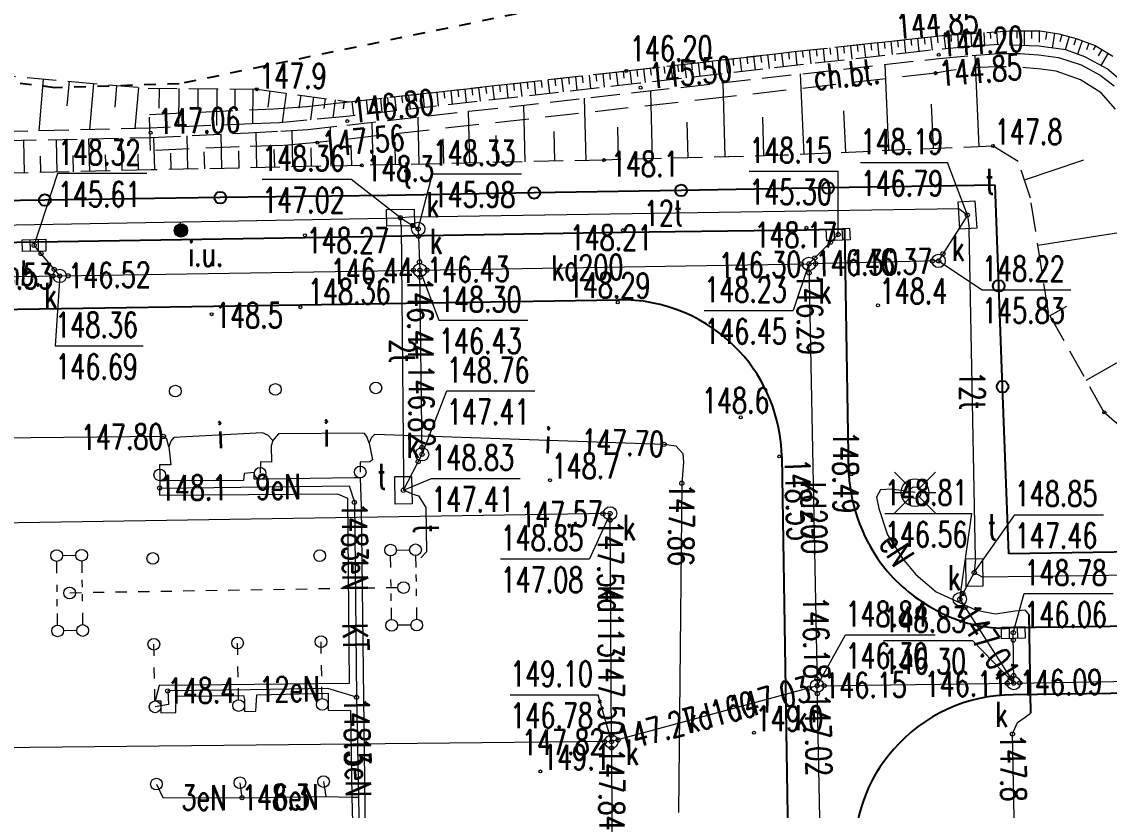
# Model space of a CAD drawing. Header units: metres. Extents: x 7583802 to 7586368, y 5958992 to 5960558.
# Drawn here: x 7585829 to 7585894.1, y 5959394.5 to 5959441.6 of the extents above; entities that cross this region are included whole.
import ezdxf
from ezdxf.enums import TextEntityAlignment as Align

# ---------------------------------------------------------------- set-up
doc = ezdxf.new("R2010")
doc.units = ezdxf.units.M
for name, pattern in [('1', [0]), ('2', [3, 2, -1]), ('3_1', [0]), ('3_BUBZ02', [2.45, 1.75, -0.7]), ('3_BUBZ02G', [2.45, 1.75, -0.7]), ('3_KTCR02', [3, 2, -1]), ('3_KTJZ01', [4, 3, -1]), ('3_KTKR01', [0]), ('4_1', [0]), ('4_SUOP03_13', [0]), ('4_SUOP05_02', [0]), ('4_SUPE_01', [0]), ('4_SUPI_01', [0]), ('4_SUPK_01', [0]), ('4_SUPT_01', [0]), ('4_SUSM03_02', [0]), ('4_SUUS22_02', [0]), ('BUF', [0]), ('GUZ', [1.4, 0.7, -0.7])]:
    doc.linetypes.add(name, pattern=pattern)
doc.layers.get('0').update_dxf_attribs({"color": 250, "linetype": 'CONTINUOUS', "lineweight": 100})
for name, color, linetype, lineweight in [('BUBZ_L_1', 7, '3_BUBZ02', 18), ('EBTPO_L_2', 7, '1', 18), ('KONTURY_L_0', 114, '2', 25), ('KTCR_E_T_1', 7, 'CONTINUOUS', 15), ('KTCR_L_1', 7, '3_KTCR02', 18), ('KTJZ_E_T_0', 7, 'CONTINUOUS', 15), ('KTJZ_L_0', 7, '3_KTJZ01', 18), ('KTKR_L_0', 7, '3_KTKR01', 25), ('KTOK_L_4', 7, 'CONTINUOUS', 25), ('RTPW_T_0', 7, 'CONTINUOUS', 15), ('RTPW_T_1', 7, 'CONTINUOUS', 15), ('SUOE_L_1', 1, '4_SUOP03_13', 25), ('SUOP_E_T_0', 7, 'CONTINUOUS', 18), ('SUOP_L_0', 7, '4_SUOP05_02', 18), ('SUPE_E_T_3', 1, 'CONTINUOUS', 15), ('SUPE_L_3', 1, '4_SUPE_01', 18), ('SUPI_E_T_0', 7, 'CONTINUOUS', 15), ('SUPI_L_0', 7, '4_SUPI_01', 18), ('SUPK_E_T_0', 34, 'CONTINUOUS', 15), ('SUPK_L_0', 34, '4_SUPK_01', 18), ('SUPT_E_T_0', 30, 'CONTINUOUS', 15), ('SUPT_L_0', 30, '4_SUPT_01', 18), ('SUSM_L_4', 7, 'CONTINUOUS', 18), ('SUSM_L_5', 7, 'CONTINUOUS', 18), ('SUSM_T_1', 7, 'CONTINUOUS', 18), ('SUSM_T_3', 7, 'CONTINUOUS', 18), ('SUTE_T_0', 1, 'CONTINUOUS', 18), ('SUTI_T_0', 7, 'CONTINUOUS', 18), ('SUTK_T_0', 34, 'CONTINUOUS', 18), ('SUTT_T_0', 30, 'CONTINUOUS', 18), ('SUUI_E_T_6', 7, 'CONTINUOUS', 15), ('SUUI_T_8', 7, 'CONTINUOUS', 18), ('SUUK_E_T_3', 7, 'CONTINUOUS', 15), ('SUUK_T_0', 7, 'CONTINUOUS', 18), ('SUUK_T_4', 7, 'CONTINUOUS', 13), ('SUUT_E_T_3', 7, 'CONTINUOUS', 15), ('SUUT_L_3', 7, '4_SUUS22_02', 13)]:
    doc.layers.add(name, color=color, linetype=linetype, lineweight=lineweight)
doc.styles.get("Standard").update_dxf_attribs({"font": 'Simplex.SHX', "width": 0.75})

# ---------------------------------------------------------------- blocks, each defined once
blk = doc.blocks.new('3_RTPW01')
at = {"linetype": 'CONTINUOUS'}
blk.add_circle((0, 0), 0.09, dxfattribs=at)
blk = doc.blocks.new('3_RTPW02')
at = {"linetype": 'CONTINUOUS'}
blk.add_circle((0, 0), 0.09, dxfattribs=at)
blk = doc.blocks.new('4_SUSM02')
at = {"linetype": 'CONTINUOUS'}
for p, q in [((-0.2482, 0.2459), (-1.2318, 1.2296)), ((0.2437, 0.2459), (1.2274, 1.2296)), ((-1.2542, 0), (-0.35, 0)), ((0.3456, 0), (1.2498, 0)), ((-0.2482, -0.2459), (-1.2318, -1.2296)), ((0.2437, -0.2459), (1.2274, -1.2296))]:
    blk.add_line(p, q, dxfattribs=at)
blk.add_circle((-0.0022, 0), 0.3478, dxfattribs=at)
blk = doc.blocks.new('4_SUSM04_01')
at = {"linetype": 'CONTINUOUS'}
blk.add_circle((0, 0), 0.35, dxfattribs=at)
blk = doc.blocks.new('4_SUPS01_03')
at = {"linetype": 'CONTINUOUS'}
blk.add_circle((0, 0), 0.125, dxfattribs=at)
blk = doc.blocks.new('4_SUPS01_10')
at = {"linetype": 'CONTINUOUS'}
blk.add_circle((0, 0), 0.125, dxfattribs=at)
blk = doc.blocks.new('4_SUPS01_05')
at = {"linetype": 'CONTINUOUS'}
blk.add_circle((0, 0), 0.125, dxfattribs=at)
blk = doc.blocks.new('4_SUPS01_07')
at = {"linetype": 'CONTINUOUS'}
blk.add_circle((0, 0), 0.125, dxfattribs=at)
blk = doc.blocks.new('4_SUUS31_01')
at = {"linetype": 'CONTINUOUS'}
for radius in [0.4, 0.36, 0.32, 0.28, 0.24, 0.2, 0.16, 0.12, 0.08, 0.04, 0.0114]:
    blk.add_circle((0, 0), radius, dxfattribs=at)
blk = doc.blocks.new('4_SUUS22_01')
at = {"linetype": 'CONTINUOUS'}
blk.add_circle((0, 0), 0.4, dxfattribs=at)
blk = doc.blocks.new('4_SUUS05')
at = {"linetype": 'CONTINUOUS'}
for p, q in [((-0.7, -0.35), (-0.7, 0.35)), ((-0.7, 0.35), (0.7, 0.35)), ((-0.245, 0.35), (-0.245, -0.35)), ((0.245, 0.35), (0.245, -0.35)), ((0.7, 0.35), (0.7, -0.35)), ((0.7, -0.35), (-0.7, -0.35))]:
    blk.add_line(p, q, dxfattribs=at)

msp = doc.modelspace()

# ---------------------------------------------------------------- linework, layer by layer
at = {"layer": 'BUBZ_L_1', "linetype": '3_BUBZ02G'}
for p, q in [((7585884.36, 5959440.83), (7585888.14, 5959441.09)), ((7585888.14, 5959441.09), (7585889.99, 5959441.1)), ((7585889.99, 5959441.1), (7585891.1, 5959440.92)), ((7585891.1, 5959440.92), (7585892.14, 5959440.63)), ((7585875.27, 5959439.85), (7585884.36, 5959440.83)), ((7585892.14, 5959440.63), (7585893.28, 5959440.21)), ((7585872.43, 5959439.53), (7585875.27, 5959439.85)), ((7585893.28, 5959440.21), (7585894.34, 5959439.58)), ((7585865.21, 5959438.69), (7585872.43, 5959439.53)), ((7585826.91, 5959438.51), (7585836.59, 5959437.66)), ((7585848.62, 5959436.85), (7585865.21, 5959438.69)), ((7585836.59, 5959437.66), (7585843.1, 5959437.6)), ((7585843.1, 5959437.6), (7585848.62, 5959436.85)), ((7585887.17, 5959434.2), (7585874.68, 5959433.65)), ((7585888.67, 5959433.28), (7585887.17, 5959434.2)), ((7585863.88, 5959433.36), (7585849.38, 5959433.04)), ((7585874.68, 5959433.65), (7585863.88, 5959433.36)), ((7585889.41, 5959431.09), (7585888.67, 5959433.28)), ((7585836.77, 5959432.77), (7585824.75, 5959432.49)), ((7585849.38, 5959433.04), (7585836.77, 5959432.77)), ((7585890.48, 5959424.24), (7585889.41, 5959431.09)), ((7585893.83, 5959418.27), (7585890.48, 5959424.24)), ((7585898.73, 5959413.99), (7585893.83, 5959418.27))]:
    msp.add_line(p, q, dxfattribs=at)
at = {"layer": 'BUBZ_L_1', "linetype": '3_1'}
for p, q in [((7585885.831, 5959440.931), (7585885.885, 5959440.151)), ((7585886.221, 5959440.958), (7585886.248, 5959440.569)), ((7585886.61, 5959440.985), (7585886.664, 5959440.208)), ((7585886.999, 5959441.011), (7585887.025, 5959440.624)), ((7585887.386, 5959441.038), (7585887.439, 5959440.265)), ((7585887.773, 5959441.065), (7585887.8, 5959440.661)), ((7585888.177, 5959441.09), (7585888.181, 5959440.242)), ((7585888.601, 5959441.092), (7585888.603, 5959440.659)), ((7585889.035, 5959441.095), (7585889.04, 5959440.207)), ((7585889.479, 5959441.097), (7585889.481, 5959440.643)), ((7585889.933, 5959441.1), (7585889.937, 5959440.421)), ((7585890.393, 5959441.035), (7585890.319, 5959440.58)), ((7585890.848, 5959440.961), (7585890.702, 5959440.062)), ((7585879.441, 5959440.3), (7585879.528, 5959439.491)), ((7585879.845, 5959440.343), (7585879.888, 5959439.94)), ((7585880.248, 5959440.387), (7585880.334, 5959439.583)), ((7585880.65, 5959440.43), (7585880.693, 5959440.029)), ((7585881.051, 5959440.473), (7585881.137, 5959439.674)), ((7585881.45, 5959440.516), (7585881.493, 5959440.118)), ((7585881.849, 5959440.559), (7585881.934, 5959439.764)), ((7585882.246, 5959440.602), (7585882.289, 5959440.206)), ((7585882.643, 5959440.645), (7585882.728, 5959439.854)), ((7585883.038, 5959440.687), (7585883.08, 5959440.293)), ((7585883.432, 5959440.73), (7585883.518, 5959439.935)), ((7585883.829, 5959440.773), (7585883.872, 5959440.372)), ((7585884.23, 5959440.816), (7585884.317, 5959440.008)), ((7585884.635, 5959440.849), (7585884.662, 5959440.446)), ((7585885.038, 5959440.877), (7585885.093, 5959440.079)), ((7585885.437, 5959440.904), (7585885.464, 5959440.51)), ((7585891.292, 5959440.866), (7585891.173, 5959440.44)), ((7585891.718, 5959440.748), (7585891.497, 5959439.953)), ((7585892.116, 5959440.637), (7585892.002, 5959440.228)), ((7585892.514, 5959440.492), (7585892.222, 5959439.7)), ((7585892.91, 5959440.346), (7585892.765, 5959439.952)), ((7585873.256, 5959439.623), (7585873.303, 5959439.207)), ((7585873.673, 5959439.67), (7585873.767, 5959438.838)), ((7585874.089, 5959439.717), (7585874.136, 5959439.301)), ((7585874.505, 5959439.764), (7585874.599, 5959438.932)), ((7585874.921, 5959439.811), (7585874.968, 5959439.395)), ((7585875.336, 5959439.857), (7585875.426, 5959439.026)), ((7585875.752, 5959439.902), (7585875.797, 5959439.488)), ((7585876.166, 5959439.947), (7585876.256, 5959439.12)), ((7585876.58, 5959439.991), (7585876.624, 5959439.579)), ((7585876.992, 5959440.036), (7585877.081, 5959439.214)), ((7585877.403, 5959440.08), (7585877.447, 5959439.67)), ((7585877.813, 5959440.124), (7585877.901, 5959439.307)), ((7585878.221, 5959440.168), (7585878.265, 5959439.761)), ((7585878.629, 5959440.212), (7585878.717, 5959439.399)), ((7585879.035, 5959440.256), (7585879.079, 5959439.851)), ((7585886.336, 5959434.163), (7585886.095, 5959439.632)), ((7585893.303, 5959440.197), (7585893.157, 5959439.951)), ((7585893.68, 5959439.972), (7585893.459, 5959439.6)), ((7585894.052, 5959439.751), (7585893.618, 5959439.02)), ((7585867.881, 5959439.001), (7585867.977, 5959438.181)), ((7585868.291, 5959439.048), (7585868.339, 5959438.638)), ((7585868.702, 5959439.096), (7585868.798, 5959438.274)), ((7585869.113, 5959439.144), (7585869.161, 5959438.732)), ((7585869.525, 5959439.192), (7585869.621, 5959438.367)), ((7585869.937, 5959439.24), (7585869.985, 5959438.827)), ((7585870.35, 5959439.288), (7585870.446, 5959438.461)), ((7585870.763, 5959439.336), (7585870.812, 5959438.922)), ((7585871.178, 5959439.384), (7585871.274, 5959438.555)), ((7585871.592, 5959439.433), (7585871.641, 5959439.017)), ((7585872.007, 5959439.481), (7585872.104, 5959438.649)), ((7585872.423, 5959439.529), (7585872.472, 5959439.113)), ((7585872.84, 5959439.576), (7585872.934, 5959438.743)), ((7585880.934, 5959433.925), (7585880.707, 5959439.081)), ((7585862.168, 5959438.353), (7585862.259, 5959437.533)), ((7585862.578, 5959438.398), (7585862.624, 5959437.989)), ((7585862.988, 5959438.444), (7585863.078, 5959437.626)), ((7585863.397, 5959438.489), (7585863.442, 5959438.08)), ((7585863.805, 5959438.534), (7585863.895, 5959437.718)), ((7585864.213, 5959438.579), (7585864.258, 5959438.172)), ((7585864.62, 5959438.625), (7585864.711, 5959437.811)), ((7585865.027, 5959438.67), (7585865.073, 5959438.263)), ((7585865.434, 5959438.716), (7585865.528, 5959437.903)), ((7585865.84, 5959438.763), (7585865.888, 5959438.356)), ((7585866.247, 5959438.811), (7585866.342, 5959437.995)), ((7585866.655, 5959438.858), (7585866.702, 5959438.45)), ((7585867.063, 5959438.906), (7585867.158, 5959438.088)), ((7585867.472, 5959438.953), (7585867.52, 5959438.544)), ((7585875.866, 5959433.702), (7585875.654, 5959438.515)), ((7585830.316, 5959438.211), (7585830.044, 5959435.113)), ((7585831.865, 5959438.075), (7585831.737, 5959436.612)), ((7585833.328, 5959437.946), (7585833.085, 5959435.184)), ((7585834.709, 5959437.825), (7585834.595, 5959436.521)), ((7585836.013, 5959437.711), (7585835.797, 5959435.248)), ((7585855.963, 5959437.664), (7585856.009, 5959437.247)), ((7585856.38, 5959437.711), (7585856.472, 5959436.877)), ((7585856.797, 5959437.757), (7585856.843, 5959437.341)), ((7585857.213, 5959437.803), (7585857.305, 5959436.972)), ((7585857.628, 5959437.849), (7585857.674, 5959437.434)), ((7585858.043, 5959437.895), (7585858.135, 5959437.066)), ((7585858.458, 5959437.941), (7585858.504, 5959437.527)), ((7585858.872, 5959437.987), (7585858.964, 5959437.16)), ((7585859.286, 5959438.033), (7585859.332, 5959437.62)), ((7585859.699, 5959438.079), (7585859.791, 5959437.253)), ((7585860.112, 5959438.125), (7585860.158, 5959437.712)), ((7585860.524, 5959438.17), (7585860.615, 5959437.347)), ((7585860.936, 5959438.216), (7585860.982, 5959437.805)), ((7585861.347, 5959438.262), (7585861.438, 5959437.44)), ((7585861.758, 5959438.307), (7585861.804, 5959437.897)), ((7585871.139, 5959433.555), (7585871.02, 5959437.997)), ((7585837.247, 5959437.654), (7585837.236, 5959436.472)), ((7585838.429, 5959437.643), (7585838.408, 5959435.342)), ((7585839.579, 5959437.632), (7585839.569, 5959436.512)), ((7585840.7, 5959437.622), (7585840.68, 5959435.439)), ((7585841.792, 5959437.612), (7585841.782, 5959436.549)), ((7585842.855, 5959437.602), (7585842.836, 5959435.531)), ((7585843.883, 5959437.494), (7585843.752, 5959436.527)), ((7585844.85, 5959437.362), (7585844.611, 5959435.606)), ((7585845.728, 5959437.243), (7585845.623, 5959436.468)), ((7585846.503, 5959437.138), (7585846.317, 5959435.77)), ((7585847.187, 5959437.045), (7585847.105, 5959436.44)), ((7585850.497, 5959437.058), (7585850.591, 5959436.211)), ((7585850.92, 5959437.105), (7585850.967, 5959436.682)), ((7585851.343, 5959437.152), (7585851.437, 5959436.307)), ((7585851.765, 5959437.199), (7585851.812, 5959436.777)), ((7585852.187, 5959437.246), (7585852.281, 5959436.403)), ((7585852.609, 5959437.292), (7585852.656, 5959436.871)), ((7585853.03, 5959437.339), (7585853.123, 5959436.498)), ((7585853.45, 5959437.386), (7585853.497, 5959436.966)), ((7585853.87, 5959437.432), (7585853.963, 5959436.593)), ((7585854.29, 5959437.479), (7585854.336, 5959437.06)), ((7585854.709, 5959437.525), (7585854.802, 5959436.688)), ((7585855.127, 5959437.572), (7585855.174, 5959437.154)), ((7585855.545, 5959437.618), (7585855.638, 5959436.783)), ((7585862.805, 5959433.336), (7585862.723, 5959437.064)), ((7585866.791, 5959433.438), (7585866.682, 5959437.512)), ((7585847.791, 5959436.963), (7585847.646, 5959435.894)), ((7585848.325, 5959436.89), (7585848.261, 5959436.418)), ((7585848.798, 5959436.87), (7585848.893, 5959436.019)), ((7585849.224, 5959436.917), (7585849.271, 5959436.492)), ((7585849.648, 5959436.964), (7585849.743, 5959436.115)), ((7585850.073, 5959437.011), (7585850.12, 5959436.587)), ((7585859.162, 5959433.256), (7585859.087, 5959436.652)), ((7585883.602, 5959434.043), (7585883.484, 5959436.71)), ((7585852.819, 5959433.116), (7585852.757, 5959435.935)), ((7585855.843, 5959433.183), (7585855.775, 5959436.277)), ((7585873.459, 5959433.617), (7585873.396, 5959435.937)), ((7585878.356, 5959433.812), (7585878.247, 5959436.303)), ((7585845.261, 5959432.952), (7585845.214, 5959435.136)), ((7585847.555, 5959433.001), (7585847.505, 5959435.345)), ((7585850.065, 5959433.055), (7585850.008, 5959435.623)), ((7585860.941, 5959433.295), (7585860.902, 5959435.074)), ((7585864.754, 5959433.383), (7585864.702, 5959435.333)), ((7585868.918, 5959433.495), (7585868.861, 5959435.622)), ((7585829.202, 5959432.594), (7585829.156, 5959434.548)), ((7585831.153, 5959432.639), (7585831.108, 5959434.589)), ((7585833.1, 5959432.685), (7585833.055, 5959434.631)), ((7585835.044, 5959432.73), (7585834.999, 5959434.672)), ((7585836.986, 5959432.775), (7585836.944, 5959434.718)), ((7585838.968, 5959432.817), (7585838.926, 5959434.813)), ((7585841.005, 5959432.861), (7585840.961, 5959434.911)), ((7585843.098, 5959432.906), (7585843.053, 5959435.013)), ((7585851.41, 5959433.085), (7585851.38, 5959434.43)), ((7585854.296, 5959433.148), (7585854.263, 5959434.625)), ((7585857.464, 5959433.218), (7585857.428, 5959434.839)), ((7585837.97, 5959432.796), (7585837.949, 5959433.78)), ((7585839.98, 5959432.839), (7585839.958, 5959433.85)), ((7585842.044, 5959432.883), (7585842.022, 5959433.922)), ((7585844.169, 5959432.928), (7585844.146, 5959433.999)), ((7585846.383, 5959432.976), (7585846.359, 5959434.098)), ((7585848.781, 5959433.027), (7585848.754, 5959434.253)), ((7585830.178, 5959432.616), (7585830.155, 5959433.593)), ((7585832.127, 5959432.662), (7585832.105, 5959433.636)), ((7585834.073, 5959432.707), (7585834.05, 5959433.679)), ((7585836.014, 5959432.752), (7585835.991, 5959433.723)), ((7585889.044, 5959432.173), (7585892.609, 5959433.378)), ((7585889.85, 5959428.274), (7585897.74, 5959429.507)), ((7585890.582, 5959424.057), (7585891.596, 5959424.626)), ((7585892.744, 5959420.205), (7585900.45, 5959424.529))]:
    msp.add_line(p, q, dxfattribs=at)
at = {"layer": 'BUBZ_L_1', "linetype": '3_BUBZ02'}
for p, q in [((7585887.51, 5959440.27), (7585885.87, 5959440.15)), ((7585889.92, 5959440.17), (7585887.51, 5959440.27)), ((7585883.13, 5959439.9), (7585866.03, 5959437.96)), ((7585885.87, 5959440.15), (7585883.13, 5959439.9)), ((7585883.92, 5959439.44), (7585885.92, 5959439.62)), ((7585885.92, 5959439.62), (7585887.5, 5959439.73)), ((7585887.5, 5959439.73), (7585888.77, 5959439.73)), ((7585888.77, 5959439.73), (7585889.9, 5959439.66)), ((7585889.9, 5959439.66), (7585891.08, 5959439.49)), ((7585891.52, 5959439.95), (7585889.92, 5959440.17)), ((7585892.67, 5959439.54), (7585891.52, 5959439.95)), ((7585866.04, 5959437.44), (7585883.92, 5959439.44)), ((7585891.08, 5959439.49), (7585892.44, 5959439.06)), ((7585892.44, 5959439.06), (7585893.59, 5959438.45)), ((7585894, 5959438.81), (7585892.67, 5959439.54)), ((7585893.59, 5959438.45), (7585894.43, 5959437.8)), ((7585894.79, 5959438.15), (7585894, 5959438.81)), ((7585866.03, 5959437.96), (7585848.46, 5959435.97)), ((7585848.48, 5959435.45), (7585866.04, 5959437.44)), ((7585846.1, 5959435.75), (7585844.45, 5959435.59)), ((7585848.46, 5959435.97), (7585846.1, 5959435.75)), ((7585836.74, 5959435.27), (7585796.35, 5959434.32)), ((7585842.8, 5959435.53), (7585836.74, 5959435.27)), ((7585842.6, 5959434.99), (7585844.53, 5959435.09)), ((7585844.45, 5959435.59), (7585842.8, 5959435.53)), ((7585844.53, 5959435.09), (7585846.15, 5959435.2)), ((7585846.15, 5959435.2), (7585848.48, 5959435.45)), ((7585796.31, 5959433.85), (7585836.78, 5959434.71)), ((7585836.78, 5959434.71), (7585842.6, 5959434.99))]:
    msp.add_line(p, q, dxfattribs=at)
at = {"layer": 'EBTPO_L_2', "linetype": 'BUF', "lineweight": 18}
msp.add_circle((7585882.5, 5959413.47), 0.825, dxfattribs=at)
at = {"layer": 'KONTURY_L_0', "linetype": 'GUZ'}
for p, q in [((7585881.94, 5959446.95), (7585838.46, 5959437.92)), ((7585831.01, 5959437.69), (7585772.59, 5959445.01)), ((7585838.46, 5959437.92), (7585831.01, 5959437.69))]:
    msp.add_line(p, q, dxfattribs=at)
at = {"layer": 'KTCR_L_1', "linetype": '3_KTCR02'}
for p, q in [((7585884.36, 5959440.83), (7585888.14, 5959441.09)), ((7585888.14, 5959441.09), (7585889.99, 5959441.1)), ((7585889.99, 5959441.1), (7585891.1, 5959440.92)), ((7585891.1, 5959440.92), (7585892.14, 5959440.63)), ((7585875.27, 5959439.85), (7585884.36, 5959440.83)), ((7585892.14, 5959440.63), (7585893.28, 5959440.21)), ((7585865.21, 5959438.69), (7585875.27, 5959439.85)), ((7585893.28, 5959440.21), (7585894.34, 5959439.58)), ((7585848.62, 5959436.85), (7585865.21, 5959438.69)), ((7585883.73, 5959438.56), (7585871.3, 5959437.14)), ((7585892.41, 5959438.16), (7585890.94, 5959438.67)), ((7585893.64, 5959437.38), (7585892.41, 5959438.16)), ((7585871.3, 5959437.14), (7585846.72, 5959434.41)), ((7585894.5, 5959436.41), (7585893.64, 5959437.38)), ((7585836.67, 5959436.09), (7585844.12, 5959436.43)), ((7585844.12, 5959436.43), (7585846.1, 5959436.56)), ((7585846.1, 5959436.56), (7585848.03, 5959436.78)), ((7585848.03, 5959436.78), (7585848.62, 5959436.85)), ((7585836.73, 5959433.93), (7585836.67, 5959436.09)), ((7585846.72, 5959434.41), (7585844.7, 5959434.23)), ((7585842.04, 5959434.15), (7585836.73, 5959433.93)), ((7585844.7, 5959434.23), (7585842.04, 5959434.15))]:
    msp.add_line(p, q, dxfattribs=at)
msp.add_arc((7585887.644, 5959418.356), 20.58, 80.78433, 100.96381, dxfattribs=at)
at = {"layer": 'KTJZ_L_0', "linetype": '3_KTJZ01'}
for p, q in [((7585878.3, 5959429.22), (7585876, 5959429.16)), ((7585878.53, 5959414.56), (7585878.3, 5959429.22)), ((7585845.98, 5959428.71), (7585820.98, 5959428.31)), ((7585865.01, 5959429.02), (7585845.98, 5959428.71)), ((7585876, 5959429.16), (7585865.01, 5959429.02)), ((7585820.68, 5959424.32), (7585845.71, 5959424.71)), ((7585845.71, 5959424.71), (7585864.71, 5959425)), ((7585874.52, 5959415.63), (7585874.9, 5959391.63)), ((7585888.2, 5959405.37), (7585904.18, 5959405.61)), ((7585900.34, 5959401.55), (7585888.38, 5959401.37))]:
    msp.add_line(p, q, dxfattribs=at)
for centre, radius, start, end in [((7585864.939, 5959415.4), 9.602, 42.84348, 91.36947), ((7585864.982, 5959415.447), 9.539, 1.10107, 42.81501), ((7585888.657, 5959415.238), 10.15, 183.83266, 218.28342), ((7585888.312, 5959415.142), 9.82, 219.0929, 242.65006), ((7585887.861, 5959413.693), 8.33, 240.82334, 272.33299), ((7585888.372, 5959391.914), 9.456, 89.95096, 139.14177), ((7585887.96, 5959392.027), 9.072, 137.97874, 183.01312)]:
    msp.add_arc(centre, radius, start, end, dxfattribs=at)
at = {"layer": 'KTKR_L_0', "linetype": '3_KTKR01'}
for p, q in [((7585878.3, 5959429.22), (7585876, 5959429.16)), ((7585878.53, 5959414.56), (7585878.3, 5959429.22)), ((7585845.98, 5959428.71), (7585820.98, 5959428.31)), ((7585865.01, 5959429.02), (7585845.98, 5959428.71)), ((7585876, 5959429.16), (7585865.01, 5959429.02)), ((7585820.68, 5959424.32), (7585845.71, 5959424.71)), ((7585845.71, 5959424.71), (7585864.71, 5959425)), ((7585874.52, 5959415.63), (7585874.9, 5959391.63)), ((7585904.18, 5959405.61), (7585888.2, 5959405.37)), ((7585900.34, 5959401.55), (7585888.38, 5959401.37))]:
    msp.add_line(p, q, dxfattribs=at)
for centre, radius, start, end in [((7585864.939, 5959415.4), 9.602, 42.84348, 91.36947), ((7585864.982, 5959415.447), 9.539, 1.10107, 42.81501), ((7585888.657, 5959415.238), 10.15, 183.83266, 218.28342), ((7585888.312, 5959415.142), 9.82, 219.0929, 242.65006), ((7585887.861, 5959413.693), 8.33, 240.82334, 272.33299), ((7585888.372, 5959391.914), 9.456, 89.95096, 139.14177), ((7585887.96, 5959392.027), 9.072, 137.97874, 183.01312)]:
    msp.add_arc(centre, radius, start, end, dxfattribs=at)
at = {"layer": 'KTOK_L_4'}
for p, q in [((7585887.29, 5959431.86), (7585877.291, 5959431.692)), ((7585887.514, 5959425.832), (7585887.29, 5959431.86)), ((7585850.91, 5959431.25), (7585840.911, 5959431.113)), ((7585859.704, 5959431.397), (7585850.91, 5959431.25)), ((7585868.498, 5959431.545), (7585859.704, 5959431.397)), ((7585877.291, 5959431.692), (7585868.498, 5959431.545)), ((7585830.411, 5959430.968), (7585819.91, 5959430.824)), ((7585840.911, 5959431.113), (7585830.411, 5959430.968)), ((7585887.738, 5959419.803), (7585887.514, 5959425.832)), ((7585888.11, 5959409.81), (7585887.738, 5959419.803)), ((7585897.744, 5959409.964), (7585888.11, 5959409.81))]:
    msp.add_line(p, q, dxfattribs=at)
for centre in [(7585868.498, 5959431.545), (7585877.291, 5959431.692), (7585830.411, 5959430.968), (7585840.911, 5959431.113), (7585859.704, 5959431.397), (7585887.514, 5959425.832), (7585887.738, 5959419.803)]:
    msp.add_circle(centre, 0.35, dxfattribs=at)
at = {"layer": 'SUOE_L_1', "linetype": '4_1'}
msp.add_line((7585889.31, 5959406.16), (7585889.42, 5959400.28), dxfattribs=at)
at = {"layer": 'SUOP_L_0', "linetype": '4_1'}
for p, q in [((7585842.34, 5959414.61), (7585842.31, 5959414.19)), ((7585842.951, 5959414.674), (7585842.34, 5959414.61)), ((7585842.95, 5959414.274), (7585842.951, 5959414.674)), ((7585843.65, 5959414.274), (7585842.95, 5959414.274)), ((7585848.938, 5959414.349), (7585843.65, 5959414.274)), ((7585849.316, 5959414.349), (7585848.938, 5959414.349)), ((7585849.36, 5959412.65), (7585849.316, 5959414.349)), ((7585837.293, 5959414.176), (7585837.28, 5959413.31)), ((7585837.643, 5959414.176), (7585837.293, 5959414.176)), ((7585842.31, 5959414.19), (7585837.643, 5959414.176)), ((7585837.28, 5959413.31), (7585847.94, 5959413.39)), ((7585847.94, 5959413.39), (7585848.52, 5959413.13)), ((7585848.52, 5959413.13), (7585848.62, 5959402.05)), ((7585849.82, 5959376.17), (7585849.36, 5959412.65)), ((7585837.26, 5959401.92), (7585837.011, 5959401.004)), ((7585848.62, 5959402.05), (7585837.26, 5959401.92)), ((7585838.25, 5959400.31), (7585838.27, 5959401.29)), ((7585838.27, 5959401.29), (7585842.31, 5959401.34)), ((7585842.31, 5959401.34), (7585842.364, 5959401.08)), ((7585843.05, 5959400.39), (7585843.11, 5959401.38)), ((7585843.11, 5959401.38), (7585847.37, 5959401.47)), ((7585847.37, 5959401.47), (7585847.367, 5959401.147)), ((7585837.011, 5959401.004), (7585837.361, 5959401.004)), ((7585837.361, 5959401.004), (7585837.361, 5959400.304)), ((7585842.364, 5959401.08), (7585842.364, 5959400.38)), ((7585847.367, 5959401.147), (7585847.367, 5959400.447)), ((7585837.361, 5959400.304), (7585838.25, 5959400.31)), ((7585842.364, 5959400.38), (7585843.05, 5959400.39)), ((7585847.367, 5959400.447), (7585848.71, 5959400.43)), ((7585848.71, 5959400.43), (7585848.78, 5959395.24)), ((7585848.78, 5959395.24), (7585848.96, 5959389.91))]:
    msp.add_line(p, q, dxfattribs=at)
at = {"layer": 'SUPE_L_3', "linetype": '4_SUPE_01'}
for p, q in [((7585837.293, 5959414.526), (7585837.287, 5959413.743)), ((7585837.287, 5959413.743), (7585848.628, 5959413.87)), ((7585848.628, 5959413.87), (7585848.94, 5959412.89)), ((7585880.44, 5959413.63), (7585880.2, 5959413.2)), ((7585881.08, 5959413.68), (7585880.44, 5959413.63)), ((7585882.5, 5959413.47), (7585881.08, 5959413.68)), ((7585880.2, 5959413.2), (7585880.34, 5959412.52)), ((7585848.94, 5959412.89), (7585849.067, 5959401.228)), ((7585880.34, 5959412.52), (7585880.85, 5959410.95)), ((7585880.85, 5959410.95), (7585881.76, 5959409.52)), ((7585881.76, 5959409.52), (7585882.54, 5959408.57)), ((7585882.54, 5959408.57), (7585883.76, 5959407.53)), ((7585883.76, 5959407.53), (7585886.15, 5959406.43)), ((7585886.15, 5959406.43), (7585887.32, 5959406.22)), ((7585888.5, 5959406.39), (7585889.08, 5959406.45)), ((7585889.08, 5959406.45), (7585889.31, 5959406.16)), ((7585887.32, 5959406.22), (7585888.5, 5959406.39)), ((7585889.31, 5959406.16), (7585889.42, 5959400.28)), ((7585842.697, 5959401.679), (7585837.765, 5959401.605)), ((7585837.765, 5959401.605), (7585837.815, 5959400.797)), ((7585847.356, 5959401.753), (7585842.697, 5959401.679)), ((7585849.067, 5959401.228), (7585847.356, 5959401.753)), ((7585849.067, 5959401.228), (7585849.19, 5959395.241)), ((7585837.815, 5959400.797), (7585837.011, 5959400.654)), ((7585888.63, 5959399.71), (7585889.1, 5959400.04)), ((7585889.1, 5959400.04), (7585889.42, 5959400.28)), ((7585888.33, 5959399.03), (7585888.63, 5959399.71)), ((7585888.51, 5959390.27), (7585888.33, 5959399.03)), ((7585837.093, 5959396.031), (7585837.48, 5959395.23)), ((7585842.09, 5959396.111), (7585842.21, 5959395.22)), ((7585847.093, 5959396.185), (7585847.23, 5959395.28)), ((7585837.48, 5959395.23), (7585842.21, 5959395.22)), ((7585842.21, 5959395.22), (7585847.23, 5959395.28)), ((7585847.23, 5959395.28), (7585848.78, 5959395.24)), ((7585848.78, 5959395.24), (7585849.19, 5959395.241)), ((7585849.19, 5959395.241), (7585849.309, 5959389.501))]:
    msp.add_line(p, q, dxfattribs=at)
at = {"layer": 'SUPI_L_0', "linetype": '4_1'}
for p, q in [((7585838.56, 5959429.15), (7585838.528, 5959429.669)), ((7585843.45, 5959417.05), (7585838.13, 5959416.76)), ((7585843.75, 5959416.9), (7585843.45, 5959417.05)), ((7585844.05, 5959416.59), (7585843.75, 5959416.9)), ((7585844.39, 5959416.98), (7585844.05, 5959416.59)), ((7585849.52, 5959417.03), (7585844.39, 5959416.98)), ((7585849.69, 5959416.83), (7585849.52, 5959417.03)), ((7585849.99, 5959416.78), (7585850.17, 5959416.97)), ((7585850.17, 5959416.97), (7585867.48, 5959416.36)), ((7585837.51, 5959416.83), (7585812.12, 5959416.54)), ((7585837.72, 5959416.66), (7585837.51, 5959416.83)), ((7585837.84, 5959416.21), (7585837.72, 5959416.66)), ((7585837.95, 5959416.54), (7585837.84, 5959416.21)), ((7585837.84, 5959416.21), (7585837.95, 5959415.13)), ((7585838.13, 5959416.76), (7585837.95, 5959416.54)), ((7585844.05, 5959416.59), (7585843.95, 5959416.26)), ((7585843.95, 5959416.26), (7585843.97, 5959415.29)), ((7585849.83, 5959416.43), (7585849.69, 5959416.83)), ((7585849.83, 5959416.43), (7585849.99, 5959416.78)), ((7585849.83, 5959416.43), (7585850.02, 5959415.42)), ((7585867.48, 5959416.36), (7585868.18, 5959416.26)), ((7585868.18, 5959416.26), (7585868.61, 5959415.8)), ((7585868.61, 5959415.8), (7585868.64, 5959415.29)), ((7585837.95, 5959415.13), (7585837.28, 5959415.13)), ((7585837.28, 5959415.13), (7585837.293, 5959414.526)), ((7585843.32, 5959415.31), (7585843.3, 5959414.624)), ((7585843.97, 5959415.29), (7585843.32, 5959415.31)), ((7585849.87, 5959415.31), (7585849.28, 5959415.29)), ((7585849.28, 5959415.29), (7585849.288, 5959414.699)), ((7585850.02, 5959415.42), (7585849.87, 5959415.31)), ((7585868.64, 5959415.29), (7585868.54, 5959414.03)), ((7585868.54, 5959414.03), (7585868.35, 5959394.33))]:
    msp.add_line(p, q, dxfattribs=at)
at = {"layer": 'SUPK_L_0', "linetype": '4_1'}
for p, q in [((7585851.695, 5959429.91), (7585852.76, 5959429.24)), ((7585885.635, 5959430.075), (7585883.91, 5959427.33)), ((7585852.76, 5959429.24), (7585852.86, 5959426.77)), ((7585876.15, 5959427.15), (7585877.9, 5959428.91)), ((7585831.3, 5959426.43), (7585829.77, 5959428.26)), ((7585883.91, 5959427.33), (7585876.15, 5959427.15)), ((7585831.3, 5959426.43), (7585852.86, 5959426.77)), ((7585852.86, 5959426.77), (7585876.15, 5959427.15)), ((7585852.99, 5959415.76), (7585852.86, 5959426.77)), ((7585876.15, 5959427.15), (7585876.64, 5959401.91)), ((7585812.89, 5959426.12), (7585831.3, 5959426.43)), ((7585851.875, 5959413.61), (7585852.99, 5959415.76)), ((7585864.25, 5959412.22), (7585786.99, 5959411)), ((7585864.33, 5959398.57), (7585864.25, 5959412.22)), ((7585886.045, 5959408.685), (7585885.18, 5959407.09)), ((7585885.18, 5959407.09), (7585888.41, 5959402.07)), ((7585888.41, 5959402.07), (7585888.38, 5959405.09)), ((7585888.41, 5959402.07), (7585930.71, 5959402.73)), ((7585876.64, 5959401.91), (7585864.33, 5959398.57)), ((7585876.64, 5959401.91), (7585888.41, 5959402.07)), ((7585877.06, 5959381.75), (7585876.64, 5959401.91)), ((7585864.33, 5959398.57), (7585787.47, 5959397.8)), ((7585864.33, 5959398.57), (7585864.4, 5959385.8))]:
    msp.add_line(p, q, dxfattribs=at)
at = {"layer": 'SUPT_L_0', "linetype": '4_SUPT_01'}
for p, q in [((7585814.306, 5959429.245), (7585850.87, 5959429.885)), ((7585850.87, 5959429.885), (7585851.695, 5959429.91)), ((7585852.519, 5959429.96), (7585851.695, 5959429.91)), ((7585851.74, 5959429.41), (7585851.695, 5959429.91)), ((7585852.519, 5959429.96), (7585885.115, 5959430.46)), ((7585885.115, 5959430.46), (7585885.635, 5959430.075)), ((7585885.635, 5959430.075), (7585885.75, 5959429.255)), ((7585851.74, 5959429.41), (7585851.885, 5959414.435)), ((7585886.11, 5959409.51), (7585885.75, 5959429.255)), ((7585851.885, 5959414.435), (7585851.875, 5959413.61)), ((7585852.379, 5959413.396), (7585851.875, 5959413.61)), ((7585852.379, 5959413.396), (7585852.775, 5959413.273)), ((7585852.775, 5959413.273), (7585853.221, 5959412.586)), ((7585853.221, 5959412.586), (7585853.267, 5959409.93)), ((7585853.267, 5959409.93), (7585852.912, 5959409.564)), ((7585886.11, 5959409.51), (7585886.045, 5959408.685)), ((7585955.292, 5959409.19), (7585886.55, 5959408.42)), ((7585886.045, 5959408.685), (7585886.55, 5959408.42))]:
    msp.add_line(p, q, dxfattribs=at)
at = {"layer": 'SUSM_L_4', "linetype": '4_SUSM03_02'}
for p, q in [((7585848.813, 5959407.737), (7585848.139, 5959407.726)), ((7585850.163, 5959407.759), (7585849.488, 5959407.748)), ((7585851.537, 5959407.782), (7585850.837, 5959407.77)), ((7585832.598, 5959407.472), (7585831.898, 5959407.461)), ((7585833.973, 5959407.495), (7585833.298, 5959407.484)), ((7585835.322, 5959407.517), (7585834.647, 5959407.506)), ((7585836.671, 5959407.539), (7585835.997, 5959407.528)), ((7585838.02, 5959407.561), (7585837.346, 5959407.55)), ((7585839.369, 5959407.583), (7585838.695, 5959407.572)), ((7585840.719, 5959407.605), (7585840.044, 5959407.594)), ((7585842.068, 5959407.627), (7585841.393, 5959407.616)), ((7585843.417, 5959407.649), (7585842.742, 5959407.638)), ((7585844.766, 5959407.671), (7585844.091, 5959407.66)), ((7585846.115, 5959407.693), (7585845.441, 5959407.682)), ((7585847.464, 5959407.715), (7585846.79, 5959407.704)), ((7585841.96, 5959403.771), (7585841.948, 5959404.471)), ((7585846.958, 5959403.849), (7585846.945, 5959404.549)), ((7585836.95, 5959403.699), (7585836.936, 5959404.399)), ((7585836.977, 5959402.352), (7585836.964, 5959402.999)), ((7585841.984, 5959402.426), (7585841.973, 5959403.071)), ((7585846.984, 5959402.498), (7585846.972, 5959403.149)), ((7585837.004, 5959401.004), (7585836.99, 5959401.704)), ((7585842.008, 5959401.08), (7585841.995, 5959401.78)), ((7585847.01, 5959401.147), (7585846.997, 5959401.847))]:
    msp.add_line(p, q, dxfattribs=at)
for centre in [(7585831.898, 5959407.461), (7585851.887, 5959407.787), (7585836.936, 5959404.399), (7585841.948, 5959404.471), (7585846.945, 5959404.549), (7585837.011, 5959400.654), (7585842.014, 5959400.73), (7585847.017, 5959400.797)]:
    msp.add_circle(centre, 0.35, dxfattribs=at)
at = {"layer": 'SUSM_L_5', "linetype": '4_SUSM03_02'}
for p, q in [((7585831.469, 5959409.708), (7585832.169, 5959409.718)), ((7585831.566, 5959409.709), (7585832.266, 5959409.719)), ((7585851.121, 5959408.98), (7585851.11, 5959409.68)), ((7585851.455, 5959410.034), (7585852.155, 5959410.042)), ((7585851.549, 5959410.035), (7585852.249, 5959410.043)), ((7585852.605, 5959409.697), (7585852.616, 5959408.997)), ((7585831.133, 5959408.653), (7585831.124, 5959409.353)), ((7585832.621, 5959409.374), (7585832.63, 5959408.674)), ((7585852.624, 5959408.572), (7585852.631, 5959408.146)), ((7585831.148, 5959407.526), (7585831.142, 5959407.953)), ((7585832.636, 5959408.248), (7585832.642, 5959407.821)), ((7585851.139, 5959407.855), (7585851.132, 5959408.28)), ((7585852.638, 5959407.72), (7585852.645, 5959407.295)), ((7585831.159, 5959406.672), (7585831.154, 5959407.099)), ((7585832.648, 5959407.395), (7585832.654, 5959406.969)), ((7585851.152, 5959407.003), (7585851.145, 5959407.429)), ((7585851.17, 5959405.878), (7585851.159, 5959406.578)), ((7585852.657, 5959406.595), (7585852.668, 5959405.895)), ((7585831.174, 5959405.545), (7585831.165, 5959406.245)), ((7585832.664, 5959406.269), (7585832.673, 5959405.569)), ((7585832.229, 5959405.212), (7585831.529, 5959405.201)), ((7585832.328, 5959405.213), (7585831.628, 5959405.202)), ((7585852.225, 5959405.54), (7585851.525, 5959405.532)), ((7585852.324, 5959405.541), (7585851.624, 5959405.533))]:
    msp.add_line(p, q, dxfattribs=at)
for centre in [(7585851.105, 5959410.03), (7585851.105, 5959410.03), (7585852.599, 5959410.047), (7585852.599, 5959410.047), (7585831.119, 5959409.703), (7585831.119, 5959409.703), (7585832.616, 5959409.724), (7585832.616, 5959409.724), (7585851.175, 5959405.528), (7585851.175, 5959405.528), (7585852.674, 5959405.545), (7585852.674, 5959405.545), (7585831.179, 5959405.195), (7585831.179, 5959405.195), (7585832.678, 5959405.219), (7585832.678, 5959405.219)]:
    msp.add_circle(centre, 0.35, dxfattribs=at)
at = {"layer": 'SUTK_T_0', "linetype": 'CONTINUOUS'}
for p, q in [((7585829.77, 5959428.26), (7585831.193, 5959432.569)), ((7585831.193, 5959432.569), (7585836.513, 5959432.569)), ((7585852.76, 5959429.24), (7585853.626, 5959432.536)), ((7585853.626, 5959432.536), (7585858.946, 5959432.536)), ((7585872.575, 5959432.695), (7585877.895, 5959432.695)), ((7585877.9, 5959428.91), (7585877.895, 5959432.695)), ((7585883.91, 5959427.33), (7585886.512, 5959425.608)), ((7585852.86, 5959426.77), (7585854.001, 5959423.781)), ((7585876.15, 5959427.15), (7585875.2, 5959424.365)), ((7585831.3, 5959426.43), (7585831.037, 5959422.249)), ((7585886.512, 5959425.608), (7585891.832, 5959425.608)), ((7585869.88, 5959424.365), (7585875.2, 5959424.365)), ((7585854.001, 5959423.781), (7585859.321, 5959423.781)), ((7585831.037, 5959422.249), (7585836.303, 5959422.249)), ((7585852.99, 5959415.76), (7585854.472, 5959419.552)), ((7585854.472, 5959419.552), (7585859.738, 5959419.552)), ((7585864.25, 5959412.22), (7585863.017, 5959409.503)), ((7585880.692, 5959412.219), (7585885.904, 5959412.219)), ((7585885.18, 5959407.09), (7585885.904, 5959412.219)), ((7585857.697, 5959409.503), (7585863.017, 5959409.503)), ((7585888.38, 5959405.09), (7585889.041, 5959407.426)), ((7585889.041, 5959407.426), (7585894.361, 5959407.426)), ((7585876.64, 5959401.91), (7585878.334, 5959404.953)), ((7585878.334, 5959404.953), (7585883.708, 5959404.953)), ((7585880.615, 5959404.626), (7585885.935, 5959404.626)), ((7585888.41, 5959402.07), (7585885.935, 5959404.626)), ((7585858.271, 5959401.378), (7585863.537, 5959401.378)), ((7585864.33, 5959398.57), (7585863.537, 5959401.378))]:
    msp.add_line(p, q, dxfattribs=at)
at = {"layer": 'SUTT_T_0', "linetype": 'CONTINUOUS'}
for p, q in [((7585879.239, 5959433.22), (7585884.45, 5959433.22)), ((7585885.635, 5959430.075), (7585884.45, 5959433.22)), ((7585843.416, 5959432.214), (7585848.736, 5959432.214)), ((7585851.695, 5959429.91), (7585848.736, 5959432.214)), ((7585851.875, 5959413.61), (7585853.549, 5959414.316)), ((7585853.549, 5959414.316), (7585858.869, 5959414.316)), ((7585886.045, 5959408.685), (7585888.466, 5959412.149)), ((7585888.466, 5959412.149), (7585893.786, 5959412.149))]:
    msp.add_line(p, q, dxfattribs=at)
at = {"layer": 'SUUT_L_3', "linetype": '4_SUUS22_02'}
for p, q in [((7585885.09, 5959430.87), (7585886.08, 5959430.93)), ((7585885.19, 5959429.22), (7585885.09, 5959430.87)), ((7585886.08, 5959430.93), (7585886.19, 5959429.28)), ((7585850.86, 5959430.4), (7585852.51, 5959430.42)), ((7585850.88, 5959429.4), (7585850.86, 5959430.4)), ((7585852.51, 5959430.42), (7585852.53, 5959429.42)), ((7585852.53, 5959429.42), (7585850.88, 5959429.4)), ((7585886.19, 5959429.28), (7585885.19, 5959429.22)), ((7585851.36, 5959414.43), (7585852.36, 5959414.44)), ((7585851.39, 5959412.78), (7585851.36, 5959414.43)), ((7585852.36, 5959414.44), (7585852.39, 5959412.79)), ((7585852.39, 5959412.79), (7585851.39, 5959412.78)), ((7585885.54, 5959409.5), (7585886.53, 5959409.52)), ((7585885.56, 5959407.85), (7585885.54, 5959409.5)), ((7585886.53, 5959409.52), (7585886.56, 5959407.87)), ((7585886.56, 5959407.87), (7585885.56, 5959407.85))]:
    msp.add_line(p, q, dxfattribs=at)

# ---------------------------------------------------------------- block references
at = {"layer": 'RTPW_T_0'}
for p in [(7585843.1, 5959437.6), (7585887.17, 5959434.2), (7585849.38, 5959433.04), (7585863.88, 5959433.36), (7585880.28, 5959424.67), (7585840.39, 5959424.14), (7585893.83, 5959418.27), (7585872.07, 5959417.97), (7585860.65, 5959414.21), (7585872.86, 5959399.1), (7585860.08, 5959396.79)]:
    msp.add_blockref('3_RTPW01', p, dxfattribs=at)
at = {"layer": 'RTPW_T_1'}
for p in [(7585884.36, 5959440.83), (7585883.92, 5959439.66), (7585865.21, 5959438.69), (7585883.73, 5959438.56), (7585866.07, 5959437.69), (7585848.51, 5959435.69), (7585836.74, 5959435), (7585846.72, 5959434.41), (7585865.01, 5959429.17), (7585876, 5959429.31), (7585845.98, 5959428.86), (7585845.71, 5959424.56), (7585864.71, 5959424.85), (7585874.37, 5959415.63), (7585878.68, 5959414.56)]:
    msp.add_blockref('3_RTPW02', p, dxfattribs=at)
at = {"layer": 'SUSM_T_1'}
msp.add_blockref('4_SUSM02', (7585882.5, 5959413.47), dxfattribs=at)
at = {"layer": 'SUSM_T_3'}
for p in [(7585838.223, 5959419.543), (7585844.211, 5959419.642), (7585850.224, 5959419.733), (7585843.3, 5959414.624), (7585849.288, 5959414.699), (7585837.293, 5959414.526), (7585836.875, 5959409.532), (7585846.866, 5959409.694), (7585837.093, 5959396.031), (7585842.09, 5959396.111), (7585847.093, 5959396.185)]:
    msp.add_blockref('4_SUSM04_01', p, dxfattribs=at)
at = {"layer": 'SUTE_T_0'}
for p in [(7585837.287, 5959413.743), (7585848.94, 5959412.89), (7585837.765, 5959401.605), (7585849.067, 5959401.228), (7585888.33, 5959399.03), (7585842.21, 5959395.22)]:
    msp.add_blockref('4_SUPS01_03', p, dxfattribs=at)
at = {"layer": 'SUTI_T_0'}
for p in [(7585837.51, 5959416.83), (7585867.48, 5959416.36), (7585868.54, 5959414.03)]:
    msp.add_blockref('4_SUPS01_10', p, dxfattribs=at)
at = {"layer": 'SUTK_T_0'}
for p in [(7585852.434, 5959429.445), (7585852.76, 5959429.24), (7585852.778, 5959428.796), (7585877.445, 5959428.452), (7585877.9, 5959428.91), (7585829.77, 5959428.26), (7585830.181, 5959427.769), (7585852.84, 5959427.272), (7585875.695, 5959427.143), (7585876.15, 5959427.15), (7585876.5, 5959427.502), (7585876.548, 5959427.159), (7585883.542, 5959427.321), (7585883.91, 5959427.33), (7585884.179, 5959427.757), (7585830.971, 5959426.823), (7585852.471, 5959426.764), (7585852.86, 5959426.77), (7585853.287, 5959426.777), (7585876.16, 5959426.611), (7585830.902, 5959426.423), (7585831.3, 5959426.43), (7585831.809, 5959426.438), (7585852.865, 5959426.358), (7585852.985, 5959416.181), (7585852.99, 5959415.76), (7585852.761, 5959415.317), (7585863.814, 5959412.213), (7585864.25, 5959412.22), (7585864.252, 5959411.824), (7585885.18, 5959407.09), (7585885.366, 5959407.433), (7585885.492, 5959406.605), (7585888.38, 5959405.09), (7585888.384, 5959404.646), (7585888.405, 5959402.527), (7585876.174, 5959401.784), (7585876.632, 5959402.323), (7585876.64, 5959401.91), (7585877.061, 5959401.916), (7585888.019, 5959402.065), (7585888.208, 5959402.384), (7585888.41, 5959402.07), (7585888.772, 5959402.076), (7585876.65, 5959401.446), (7585863.917, 5959398.566), (7585864.328, 5959398.945), (7585864.33, 5959398.57), (7585864.722, 5959398.676), (7585864.332, 5959398.19)]:
    msp.add_blockref('4_SUPS01_05', p, dxfattribs=at)
at = {"layer": 'SUTT_T_0'}
for p in [(7585851.695, 5959429.91), (7585885.635, 5959430.075), (7585851.875, 5959413.61), (7585886.045, 5959408.685)]:
    msp.add_blockref('4_SUPS01_07', p, dxfattribs=at)
at = {"layer": 'SUUI_T_8'}
msp.add_blockref('4_SUUS31_01', (7585838.56, 5959429.15), dxfattribs=at)
at = {"layer": 'SUUK_T_0'}
for p, rotation in [((7585877.9, 5959428.91), 2.840583695625608), ((7585829.77, 5959428.26), 0.9595222774474164), ((7585888.38, 5959405.09), 0.9555607677288089)]:
    msp.add_blockref('4_SUUS05', p, dxfattribs=dict(at, rotation=rotation))
at = {"layer": 'SUUK_T_4'}
for p in [(7585852.76, 5959429.24), (7585876.15, 5959427.15), (7585883.91, 5959427.33), (7585831.3, 5959426.43), (7585852.86, 5959426.77), (7585852.99, 5959415.76), (7585864.25, 5959412.22), (7585885.18, 5959407.09), (7585876.64, 5959401.91), (7585888.41, 5959402.07), (7585864.33, 5959398.57)]:
    msp.add_blockref('4_SUUS22_01', p, dxfattribs=at)

# ---------------------------------------------------------------- texts
at = {"layer": 'KTCR_E_T_1', "width": 0.7}
msp.add_text('ch.bt.', height=1.5, rotation=6.1155, dxfattribs=at).set_placement((7585878.402, 5959438.497), align=Align.MIDDLE)
at = {"layer": 'KTJZ_E_T_0', "width": 0.7}
msp.add_text('j.mb.', height=1.5, rotation=358.2643, dxfattribs=at).set_placement((7585828.451, 5959426.415), align=Align.MIDDLE)
at = {"layer": 'RTPW_T_0', "width": 0.7}
for s, p in [('147.9', (7585843.236, 5959437.645)), ('147.8', (7585887.27, 5959434.3)), ('148.1', (7585864.295, 5959432.378)), ('148.3', (7585849.655, 5959432.092)), ('148.4', (7585880.38, 5959424.77)), ('148.5', (7585840.602, 5959423.316)), ('148.6', (7585869.744, 5959418.228)), ('148.7', (7585860.75, 5959414.31)), ('149.0', (7585872.96, 5959399.2)), ('149.1', (7585860.18, 5959396.89))]:
    msp.add_text(s, height=1.5, dxfattribs=at).set_placement(p)
at = {"layer": 'RTPW_T_1', "width": 0.7}
for s, rotation, p in [('144.85', 4.46202, (7585881.41, 5959440.602)), ('144.20', 3.88639, (7585884.096, 5959439.55)), ('144.85', 4.8483, (7585884.017, 5959437.783)), ('145.50', 5.28123, (7585866.678, 5959437.635)), ('146.80', 6.40436, (7585848.864, 5959435.565)), ('147.06', 1.14577, (7585837.188, 5959434.92)), ('147.56', 4.87139, (7585847.075, 5959433.554)), ('148.29', 359.50608, (7585861.714, 5959425.14)), ('148.49', 270.28937, (7585877.588, 5959417.148)), ('148.53', 272.24226, (7585874.692, 5959415.49))]:
    msp.add_text(s, height=1.5, rotation=rotation, dxfattribs=at).set_placement(p)
for s, p in [('146.20', (7585865.428, 5959439.28)), ('148.27', (7585846.074, 5959427.801)), ('148.21', (7585861.826, 5959427.97)), ('148.17', (7585872.887, 5959428.135)), ('148.36', (7585846.163, 5959424.748))]:
    msp.add_text(s, height=1.5, dxfattribs=at).set_placement(p)
at = {"layer": 'SUOP_E_T_0', "width": 0.7}
msp.add_text('KT', height=1.5, rotation=271.73571, dxfattribs=at).set_placement((7585849.004, 5959404.83), align=Align.MIDDLE)
at = {"layer": 'SUPE_E_T_3', "width": 0.7}
for s, rotation, p in [('9eN', 0.63905, (7585844.378, 5959413.822)), ('eN', 302.40369, (7585881.411, 5959410.069)), ('3eN', 270.6249, (7585848.983, 5959408.927)), ('12eN', 0.90922, (7585845.057, 5959401.716)), ('15eN', 271.17895, (7585849.153, 5959397.048)), ('6eN', 0.62722, (7585845.431, 5959395.259)), ('3eN', 359.96361, (7585839.94, 5959395.225))]:
    msp.add_text(s, height=1.5, rotation=rotation, dxfattribs=at).set_placement(p, align=Align.MIDDLE)
at = {"layer": 'SUPI_E_T_0', "width": 0.7}
for rotation, p in [(3.05459, (7585840.912, 5959416.912)), (0.56946, (7585847.266, 5959417.008)), (357.97467, (7585860.528, 5959416.605))]:
    msp.add_text('i', height=1.5, rotation=rotation, dxfattribs=at).set_placement(p, align=Align.MIDDLE)
at = {"layer": 'SUPK_E_T_0', "width": 0.7}
for s, rotation, p in [('kd200', 0.93474, (7585862.888, 5959426.934)), ('kd200', 271.11218, (7585876.445, 5959411.943)), ('kd113', 270.3358, (7585864.288, 5959405.74)), ('kd160', 15.18028, (7585870.822, 5959400.331))]:
    msp.add_text(s, height=1.5, rotation=rotation, dxfattribs=at).set_placement(p, align=Align.MIDDLE)
at = {"layer": 'SUPT_E_T_0', "width": 0.7}
for s, rotation, p in [('12t', 0.87882, (7585867.439, 5959430.189)), ('2t', 270.55477, (7585851.812, 5959421.937)), ('12t', 271.04452, (7585885.927, 5959419.573)), ('t', 270.99222, (7585853.243, 5959411.301))]:
    msp.add_text(s, height=1.5, rotation=rotation, dxfattribs=at).set_placement(p, align=Align.MIDDLE)
at = {"layer": 'SUTE_T_0', "width": 0.7}
for s, rotation, p in [('148.1', 0.45015, (7585837.287, 5959413.743)), ('148.1', 270.68625, (7585848.94, 5959412.89)), ('148.4', 0.65563, (7585837.765, 5959401.605)), ('148.3', 271.17895, (7585849.067, 5959401.228)), ('147.8', 271.17883, (7585888.33, 5959399.03)), ('148.3', 0.68478, (7585842.21, 5959395.22))]:
    msp.add_text(s, height=1.5, rotation=rotation, dxfattribs=at).set_placement(p, align=Align.MIDDLE_LEFT)
at = {"layer": 'SUTI_T_0', "width": 0.7}
for s, rotation, p in [('147.80', 0.68593, (7585837.51, 5959416.83)), ('147.70', 357.95883, (7585867.48, 5959416.36))]:
    msp.add_text(s, height=1.5, rotation=rotation, dxfattribs=at).set_placement(p, align=Align.MIDDLE_RIGHT)
msp.add_text('147.86', height=1.5, rotation=269.39438, dxfattribs=at).set_placement((7585868.54, 5959414.03), align=Align.MIDDLE_LEFT)
at = {"layer": 'SUTK_T_0', "width": 0.7}
for s, p in [('148.32', (7585831.193, 5959434.569)), ('148.33', (7585853.626, 5959434.536)), ('148.15', (7585872.575, 5959434.695)), ('145.61', (7585831.193, 5959432.069)), ('145.98', (7585853.626, 5959432.036)), ('145.30', (7585872.575, 5959432.195)), ('148.22', (7585886.512, 5959427.608)), ('148.23', (7585869.88, 5959426.365)), ('148.30', (7585854.001, 5959425.781)), ('145.83', (7585886.512, 5959425.108)), ('148.36', (7585831.037, 5959424.249)), ('146.45', (7585869.88, 5959423.865)), ('146.43', (7585854.001, 5959423.281)), ('146.69', (7585831.037, 5959421.749)), ('148.76', (7585854.472, 5959421.552)), ('147.41', (7585854.472, 5959419.052)), ('148.81', (7585880.692, 5959414.219)), ('146.56', (7585880.692, 5959411.719)), ('148.85', (7585857.697, 5959411.503)), ('148.78', (7585889.041, 5959409.426)), ('147.08', (7585857.697, 5959409.003)), ('148.84', (7585878.334, 5959406.953)), ('148.83', (7585880.615, 5959406.626)), ('146.06', (7585889.041, 5959406.926)), ('146.30', (7585878.334, 5959404.453)), ('146.30', (7585880.615, 5959404.126)), ('149.10', (7585858.271, 5959403.378)), ('146.78', (7585858.271, 5959400.878))]:
    msp.add_text(s, height=1.5, dxfattribs=at).set_placement(p, align=Align.TOP_LEFT)
for s, rotation, p in [('146.30', 1.32879, (7585876.548, 5959427.159)), ('146.52', 0.90349, (7585831.809, 5959426.438)), ('146.43', 0.93474, (7585853.287, 5959426.777)), ('146.44', 270.67649, (7585852.865, 5959426.358)), ('146.29', 271.11218, (7585876.16, 5959426.611)), ('147.54', 270.3358, (7585864.252, 5959411.824)), ('146.15', 0.77882, (7585877.061, 5959401.916)), ('146.09', 0.8939, (7585888.772, 5959402.076)), ('147.27', 15.18028, (7585864.722, 5959398.676)), ('147.02', 271.19349, (7585876.65, 5959401.446)), ('147.84', 270.31407, (7585864.332, 5959398.19))]:
    msp.add_text(s, height=1.5, rotation=rotation, dxfattribs=at).set_placement(p, align=Align.MIDDLE_LEFT)
for s, rotation, p in [('146.37', 1.32879, (7585883.542, 5959427.321)), ('146.44', 0.90351, (7585852.471, 5959426.764)), ('146.30', 0.93474, (7585875.695, 5959427.143)), ('146.53', 0.96469, (7585830.902, 5959426.423)), ('146.82', 270.67649, (7585852.985, 5959416.181)), ('147.57', 0.90466, (7585863.814, 5959412.213)), ('146.18', 271.11218, (7585876.632, 5959402.323)), ('147.01', 302.7583, (7585888.208, 5959402.384)), ('147.50', 270.3358, (7585864.328, 5959398.945)), ('146.11', 0.77882, (7585888.019, 5959402.065)), ('147.03', 15.18028, (7585876.174, 5959401.784)), ('147.82', 0.57397, (7585863.917, 5959398.566))]:
    msp.add_text(s, height=1.5, rotation=rotation, dxfattribs=at).set_placement(p, align=Align.MIDDLE_RIGHT)
at = {"layer": 'SUTT_T_0', "width": 0.7}
for s, p in [('148.19', (7585879.239, 5959435.22)), ('148.36', (7585843.416, 5959434.214)), ('146.79', (7585879.239, 5959432.72)), ('147.02', (7585843.416, 5959431.714)), ('148.83', (7585853.549, 5959416.316)), ('147.41', (7585853.549, 5959413.816)), ('148.85', (7585888.466, 5959414.149)), ('147.46', (7585888.466, 5959411.649))]:
    msp.add_text(s, height=1.5, dxfattribs=at).set_placement(p, align=Align.TOP_LEFT)
at = {"layer": 'SUUI_E_T_6', "width": 0.7}
msp.add_text('i.u.', height=1.5, dxfattribs=at).set_placement((7585838.985, 5959428.505), align=Align.TOP_LEFT)
at = {"layer": 'SUUK_E_T_3', "width": 0.7}
for p in [(7585853.26, 5959429.94), (7585853.448, 5959427.75), (7585884.702, 5959427.324), (7585865.188, 5959397.191)]:
    msp.add_text('k', height=1.5, dxfattribs=at).set_placement(p)
for p in [(7585831.144, 5959426.026), (7585876.081, 5959400.75), (7585888.058, 5959400.953)]:
    msp.add_text('k', height=1.5, dxfattribs=at).set_placement(p, align=Align.TOP_RIGHT)
for p in [(7585876.725, 5959426.279), (7585865.018, 5959412.132)]:
    msp.add_text('k', height=1.5, dxfattribs=at).set_placement(p, align=Align.TOP_LEFT)
for p in [(7585852.826, 5959415.549), (7585885.227, 5959407.636)]:
    msp.add_text('k', height=1.5, dxfattribs=at).set_placement(p, align=Align.RIGHT)
at = {"layer": 'SUUT_E_T_3', "width": 0.7}
for p in [(7585851.833, 5959431.726), (7585886.711, 5959431.336), (7585886.858, 5959410.67)]:
    msp.add_text('t', height=1.5, dxfattribs=at).set_placement(p)
msp.add_text('t', height=1.5, dxfattribs=at).set_placement((7585850.849, 5959413.686), align=Align.RIGHT)

doc.saveas('drawing.dxf')
